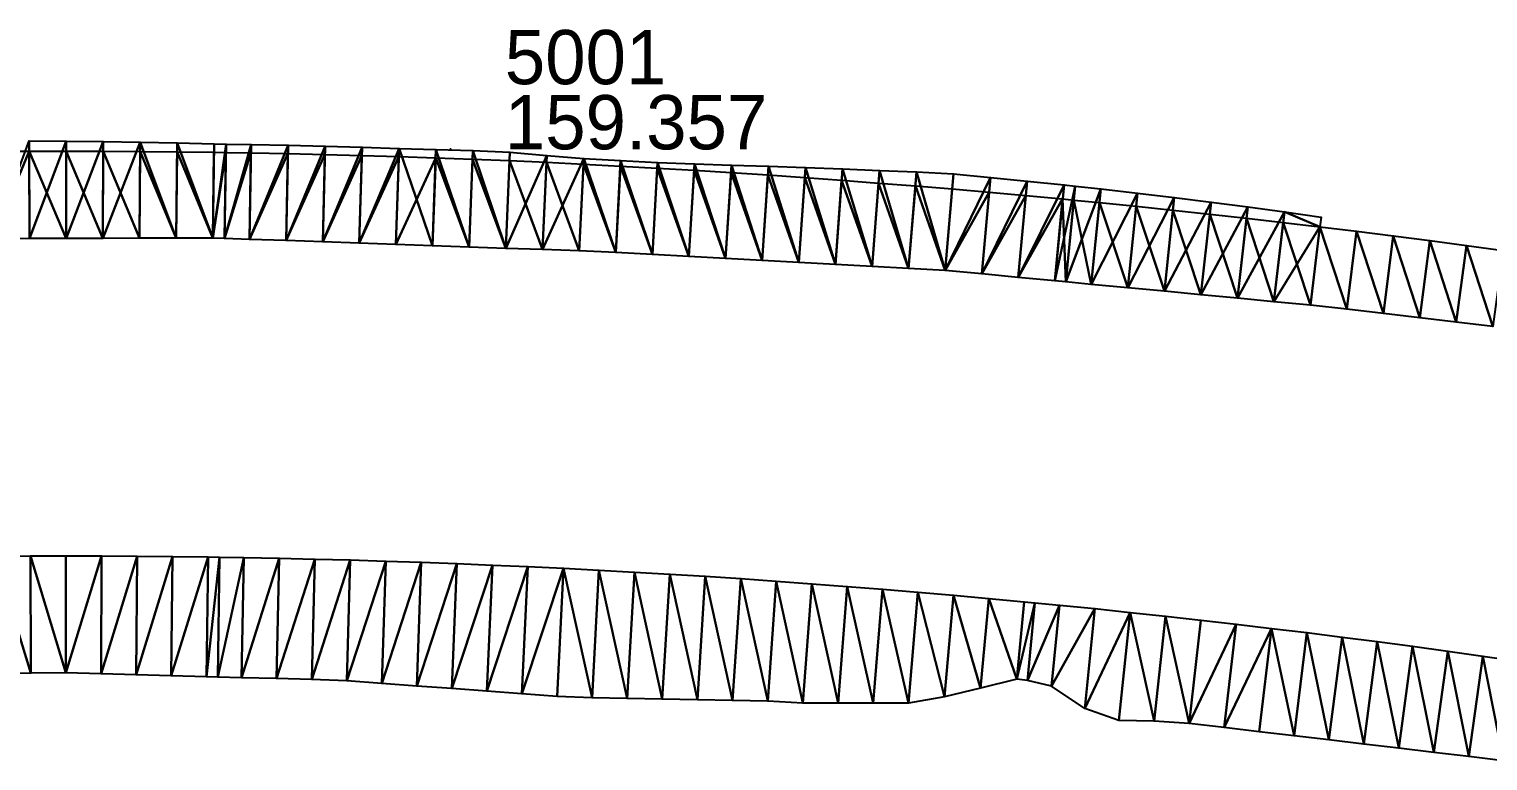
# Model space of a CAD drawing. Header units: metres. Extents: x 1882598 to 1885460, y 3171405 to 3171756.
# Drawn here: x 1885178.71 to 1885219.01, y 3171735.44 to 3171755.67 of the extents above; entities that cross this region are included whole.
import ezdxf

# ---------------------------------------------------------------- set-up
doc = ezdxf.new("R2010")
doc.units = ezdxf.units.M
doc.header["$MEASUREMENT"] = 0
doc.layers.add('pntelev', color=2, linetype='Continuous')
doc.layers.add('pntno', color=3, linetype='Continuous')
doc.layers.add('Triangles surfaces projet', color=7, linetype='Continuous', true_color=0x848484)

msp = doc.modelspace()

# ---------------------------------------------------------------- linework, layer by layer
msp.add_point((1885190.35, 3171752.347, 159.357))
at = {"layer": 'Triangles surfaces projet'}
for points in [[(1885178.708, 3171752.578, 158.769), (1885178.717, 3171749.877, 158.66), (1885177.704, 3171749.873, 158.622), (1885178.708, 3171752.578, 158.769)], [(1885178.717, 3171749.877, 158.66), (1885178.708, 3171752.578, 158.769), (1885179.731, 3171752.571, 158.807), (1885178.717, 3171749.877, 158.66)], [(1885179.73, 3171749.88, 158.699), (1885178.717, 3171749.877, 158.66), (1885179.731, 3171752.571, 158.807), (1885179.73, 3171749.88, 158.699)], [(1885179.73, 3171749.88, 158.699), (1885179.731, 3171752.571, 158.807), (1885180.753, 3171752.559, 158.845), (1885179.73, 3171749.88, 158.699)], [(1885180.753, 3171752.559, 158.845), (1885180.742, 3171749.883, 158.738), (1885179.73, 3171749.88, 158.699), (1885180.753, 3171752.559, 158.845)], [(1885181.775, 3171752.543, 158.883), (1885180.742, 3171749.883, 158.738), (1885180.753, 3171752.559, 158.845), (1885181.775, 3171752.543, 158.883)], [(1885181.775, 3171752.543, 158.883), (1885181.755, 3171749.887, 158.777), (1885180.742, 3171749.883, 158.738), (1885181.775, 3171752.543, 158.883)], [(1885182.768, 3171749.89, 158.815), (1885181.755, 3171749.887, 158.777), (1885181.775, 3171752.543, 158.883), (1885182.768, 3171749.89, 158.815)], [(1885182.768, 3171749.89, 158.815), (1885181.775, 3171752.543, 158.883), (1885182.797, 3171752.522, 158.921), (1885182.768, 3171749.89, 158.815)], [(1885182.768, 3171749.89, 158.815), (1885182.797, 3171752.522, 158.921), (1885183.781, 3171749.893, 158.854), (1885182.768, 3171749.89, 158.815)], [(1885183.819, 3171752.498, 158.958), (1885183.781, 3171749.893, 158.854), (1885182.797, 3171752.522, 158.921), (1885183.819, 3171752.498, 158.958)], [(1885183.819, 3171752.498, 158.958), (1885184.148, 3171752.493, 158.971), (1885183.781, 3171749.893, 158.854), (1885183.819, 3171752.498, 158.958)], [(1885178.709, 3171752.296, 159.107), (1885177.704, 3171749.873, 158.972), (1885177.688, 3171752.292, 159.069), (1885178.709, 3171752.296, 159.107)], [(1885178.717, 3171749.877, 159.01), (1885177.704, 3171749.873, 158.972), (1885178.709, 3171752.296, 159.107), (1885178.717, 3171749.877, 159.01)], [(1885179.731, 3171752.298, 159.146), (1885179.73, 3171749.88, 159.049), (1885178.709, 3171752.296, 159.107), (1885179.731, 3171752.298, 159.146)], [(1885179.73, 3171749.88, 159.049), (1885178.717, 3171749.877, 159.01), (1885178.709, 3171752.296, 159.107), (1885179.73, 3171749.88, 159.049)], [(1885180.742, 3171749.883, 159.088), (1885179.73, 3171749.88, 159.049), (1885179.731, 3171752.298, 159.146), (1885180.742, 3171749.883, 159.088)], [(1885180.752, 3171752.296, 159.184), (1885180.742, 3171749.883, 159.088), (1885179.731, 3171752.298, 159.146), (1885180.752, 3171752.296, 159.184)], [(1885181.755, 3171749.887, 159.127), (1885180.742, 3171749.883, 159.088), (1885180.752, 3171752.296, 159.184), (1885181.755, 3171749.887, 159.127)], [(1885181.773, 3171752.29, 159.223), (1885181.755, 3171749.887, 159.127), (1885180.752, 3171752.296, 159.184), (1885181.773, 3171752.29, 159.223)], [(1885182.768, 3171749.89, 159.165), (1885181.755, 3171749.887, 159.127), (1885181.773, 3171752.29, 159.223), (1885182.768, 3171749.89, 159.165)], [(1885182.794, 3171752.28, 159.261), (1885182.768, 3171749.89, 159.165), (1885181.773, 3171752.29, 159.223), (1885182.794, 3171752.28, 159.261)], [(1885183.781, 3171749.893, 159.204), (1885182.768, 3171749.89, 159.165), (1885182.794, 3171752.28, 159.261), (1885183.781, 3171749.893, 159.204)], [(1885183.815, 3171752.267, 159.299), (1885183.781, 3171749.893, 159.204), (1885182.794, 3171752.28, 159.261), (1885183.815, 3171752.267, 159.299)], [(1885184.108, 3171749.881, 158.866), (1885183.781, 3171749.893, 158.854), (1885184.148, 3171752.493, 158.971), (1885184.108, 3171749.881, 158.866)], [(1885184.145, 3171752.262, 159.312), (1885183.781, 3171749.893, 159.204), (1885183.815, 3171752.267, 159.299), (1885184.145, 3171752.262, 159.312)], [(1885184.108, 3171749.881, 159.216), (1885183.781, 3171749.893, 159.204), (1885184.145, 3171752.262, 159.312), (1885184.108, 3171749.881, 159.216)], [(1885184.84, 3171752.481, 158.997), (1885184.108, 3171749.881, 158.866), (1885184.148, 3171752.493, 158.971), (1885184.84, 3171752.481, 158.997)], [(1885184.108, 3171749.881, 158.866), (1885184.84, 3171752.481, 158.997), (1885184.793, 3171749.857, 158.892), (1885184.108, 3171749.881, 158.866)], [(1885184.836, 3171752.251, 159.337), (1885184.108, 3171749.881, 159.216), (1885184.145, 3171752.262, 159.312), (1885184.836, 3171752.251, 159.337)], [(1885184.793, 3171749.857, 159.242), (1885184.108, 3171749.881, 159.216), (1885184.836, 3171752.251, 159.337), (1885184.793, 3171749.857, 159.242)], [(1885184.793, 3171749.857, 158.892), (1885184.84, 3171752.481, 158.997), (1885185.862, 3171752.461, 159.035), (1885184.793, 3171749.857, 158.892)], [(1885185.862, 3171752.461, 159.035), (1885185.806, 3171749.822, 158.929), (1885184.793, 3171749.857, 158.892), (1885185.862, 3171752.461, 159.035)], [(1885185.857, 3171752.231, 159.376), (1885184.793, 3171749.857, 159.242), (1885184.836, 3171752.251, 159.337), (1885185.857, 3171752.231, 159.376)], [(1885185.806, 3171749.822, 159.279), (1885184.793, 3171749.857, 159.242), (1885185.857, 3171752.231, 159.376), (1885185.806, 3171749.822, 159.279)], [(1885185.862, 3171752.461, 159.035), (1885186.884, 3171752.436, 159.073), (1885185.806, 3171749.822, 158.929), (1885185.862, 3171752.461, 159.035)], [(1885185.806, 3171749.822, 158.929), (1885186.884, 3171752.436, 159.073), (1885186.818, 3171749.786, 158.967), (1885185.806, 3171749.822, 158.929)], [(1885186.878, 3171752.207, 159.414), (1885185.806, 3171749.822, 159.279), (1885185.857, 3171752.231, 159.376), (1885186.878, 3171752.207, 159.414)], [(1885186.818, 3171749.786, 159.317), (1885185.806, 3171749.822, 159.279), (1885186.878, 3171752.207, 159.414), (1885186.818, 3171749.786, 159.317)], [(1885187.905, 3171752.407, 159.111), (1885186.818, 3171749.786, 158.967), (1885186.884, 3171752.436, 159.073), (1885187.905, 3171752.407, 159.111)], [(1885186.818, 3171749.786, 158.967), (1885187.905, 3171752.407, 159.111), (1885187.83, 3171749.751, 159.005), (1885186.818, 3171749.786, 158.967)], [(1885187.899, 3171752.18, 159.452), (1885186.818, 3171749.786, 159.317), (1885186.878, 3171752.207, 159.414), (1885187.899, 3171752.18, 159.452)], [(1885187.83, 3171749.751, 159.355), (1885186.818, 3171749.786, 159.317), (1885187.899, 3171752.18, 159.452), (1885187.83, 3171749.751, 159.355)], [(1885187.83, 3171749.751, 159.005), (1885187.905, 3171752.407, 159.111), (1885188.927, 3171752.374, 159.149), (1885187.83, 3171749.751, 159.005)], [(1885188.927, 3171752.374, 159.149), (1885188.842, 3171749.715, 159.043), (1885187.83, 3171749.751, 159.005), (1885188.927, 3171752.374, 159.149)], [(1885188.92, 3171752.149, 159.49), (1885187.83, 3171749.751, 159.355), (1885187.899, 3171752.18, 159.452), (1885188.92, 3171752.149, 159.49)], [(1885188.842, 3171749.715, 159.393), (1885187.83, 3171749.751, 159.355), (1885188.92, 3171752.149, 159.49), (1885188.842, 3171749.715, 159.393)], [(1885188.927, 3171752.374, 159.149), (1885189.854, 3171749.68, 159.081), (1885188.842, 3171749.715, 159.043), (1885188.927, 3171752.374, 159.149)], [(1885189.94, 3171752.114, 159.528), (1885188.842, 3171749.715, 159.393), (1885188.92, 3171752.149, 159.49), (1885189.94, 3171752.114, 159.528)], [(1885189.854, 3171749.68, 159.431), (1885188.842, 3171749.715, 159.393), (1885189.94, 3171752.114, 159.528), (1885189.854, 3171749.68, 159.431)], [(1885189.854, 3171749.68, 159.081), (1885188.927, 3171752.374, 159.149), (1885189.948, 3171752.343, 159.187), (1885189.854, 3171749.68, 159.081)], [(1885189.854, 3171749.68, 159.081), (1885189.948, 3171752.343, 159.187), (1885190.866, 3171749.645, 159.119), (1885189.854, 3171749.68, 159.081)], [(1885190.866, 3171749.645, 159.469), (1885189.854, 3171749.68, 159.431), (1885189.94, 3171752.114, 159.528), (1885190.866, 3171749.645, 159.469)], [(1885190.961, 3171752.076, 159.566), (1885190.866, 3171749.645, 159.469), (1885189.94, 3171752.114, 159.528), (1885190.961, 3171752.076, 159.566)], [(1885189.948, 3171752.343, 159.187), (1885190.97, 3171752.31, 159.226), (1885190.866, 3171749.645, 159.119), (1885189.948, 3171752.343, 159.187)], [(1885191.878, 3171749.609, 159.157), (1885190.866, 3171749.645, 159.119), (1885190.97, 3171752.31, 159.226), (1885191.878, 3171749.609, 159.157)], [(1885191.878, 3171749.609, 159.157), (1885190.97, 3171752.31, 159.226), (1885191.991, 3171752.272, 159.264), (1885191.878, 3171749.609, 159.157)], [(1885191.878, 3171749.609, 159.157), (1885191.991, 3171752.272, 159.264), (1885193.01, 3171752.176, 159.3), (1885191.878, 3171749.609, 159.157)], [(1885191.878, 3171749.609, 159.157), (1885193.01, 3171752.176, 159.3), (1885192.89, 3171749.574, 159.196), (1885191.878, 3171749.609, 159.157)], [(1885194.029, 3171752.09, 159.337), (1885192.89, 3171749.574, 159.196), (1885193.01, 3171752.176, 159.3), (1885194.029, 3171752.09, 159.337)], [(1885191.878, 3171749.609, 159.507), (1885190.866, 3171749.645, 159.469), (1885190.961, 3171752.076, 159.566), (1885191.878, 3171749.609, 159.507)], [(1885191.981, 3171752.035, 159.605), (1885191.878, 3171749.609, 159.507), (1885190.961, 3171752.076, 159.566), (1885191.981, 3171752.035, 159.605)], [(1885192.89, 3171749.574, 159.546), (1885191.878, 3171749.609, 159.507), (1885191.981, 3171752.035, 159.605), (1885192.89, 3171749.574, 159.546)], [(1885193.001, 3171751.989, 159.643), (1885192.89, 3171749.574, 159.546), (1885191.981, 3171752.035, 159.605), (1885193.001, 3171751.989, 159.643)], [(1885192.89, 3171749.574, 159.196), (1885194.029, 3171752.09, 159.337), (1885193.902, 3171749.538, 159.235), (1885192.89, 3171749.574, 159.196)], [(1885193.902, 3171749.538, 159.585), (1885192.89, 3171749.574, 159.546), (1885193.001, 3171751.989, 159.643), (1885193.902, 3171749.538, 159.585)], [(1885194.021, 3171751.941, 159.681), (1885193.902, 3171749.538, 159.585), (1885193.001, 3171751.989, 159.643), (1885194.021, 3171751.941, 159.681)], [(1885194.914, 3171749.494, 159.273), (1885193.902, 3171749.538, 159.235), (1885194.029, 3171752.09, 159.337), (1885194.914, 3171749.494, 159.273)], [(1885194.914, 3171749.494, 159.623), (1885193.902, 3171749.538, 159.585), (1885194.021, 3171751.941, 159.681), (1885194.914, 3171749.494, 159.623)], [(1885195.041, 3171751.882, 159.719), (1885194.914, 3171749.494, 159.623), (1885194.021, 3171751.941, 159.681), (1885195.041, 3171751.882, 159.719)], [(1885195.049, 3171752.034, 159.375), (1885194.914, 3171749.494, 159.273), (1885194.029, 3171752.09, 159.337), (1885195.049, 3171752.034, 159.375)], [(1885194.914, 3171749.494, 159.273), (1885195.049, 3171752.034, 159.375), (1885195.925, 3171749.438, 159.311), (1885194.914, 3171749.494, 159.273)], [(1885195.925, 3171749.438, 159.661), (1885194.914, 3171749.494, 159.623), (1885195.041, 3171751.882, 159.719), (1885195.925, 3171749.438, 159.661)], [(1885196.061, 3171751.826, 159.757), (1885195.925, 3171749.438, 159.661), (1885195.041, 3171751.882, 159.719), (1885196.061, 3171751.826, 159.757)], [(1885196.069, 3171751.982, 159.413), (1885195.925, 3171749.438, 159.311), (1885195.049, 3171752.034, 159.375), (1885196.069, 3171751.982, 159.413)], [(1885196.937, 3171749.383, 159.35), (1885195.925, 3171749.438, 159.311), (1885196.069, 3171751.982, 159.413), (1885196.937, 3171749.383, 159.35)], [(1885196.937, 3171749.383, 159.7), (1885195.925, 3171749.438, 159.661), (1885196.061, 3171751.826, 159.757), (1885196.937, 3171749.383, 159.7)], [(1885197.08, 3171751.766, 159.795), (1885196.937, 3171749.383, 159.7), (1885196.061, 3171751.826, 159.757), (1885197.08, 3171751.766, 159.795)], [(1885196.069, 3171751.982, 159.413), (1885197.091, 3171751.942, 159.452), (1885196.937, 3171749.383, 159.35), (1885196.069, 3171751.982, 159.413)], [(1885197.948, 3171749.328, 159.388), (1885196.937, 3171749.383, 159.35), (1885197.091, 3171751.942, 159.452), (1885197.948, 3171749.328, 159.388)], [(1885197.948, 3171749.328, 159.738), (1885196.937, 3171749.383, 159.7), (1885197.08, 3171751.766, 159.795), (1885197.948, 3171749.328, 159.738)], [(1885198.099, 3171751.703, 159.833), (1885197.948, 3171749.328, 159.738), (1885197.08, 3171751.766, 159.795), (1885198.099, 3171751.703, 159.833)], [(1885198.112, 3171751.912, 159.492), (1885197.948, 3171749.328, 159.388), (1885197.091, 3171751.942, 159.452), (1885198.112, 3171751.912, 159.492)], [(1885197.948, 3171749.328, 159.388), (1885198.112, 3171751.912, 159.492), (1885198.959, 3171749.272, 159.427), (1885197.948, 3171749.328, 159.388)], [(1885198.959, 3171749.272, 159.777), (1885197.948, 3171749.328, 159.738), (1885198.099, 3171751.703, 159.833), (1885198.959, 3171749.272, 159.777)], [(1885199.118, 3171751.637, 159.871), (1885198.959, 3171749.272, 159.777), (1885198.099, 3171751.703, 159.833), (1885199.118, 3171751.637, 159.871)], [(1885198.112, 3171751.912, 159.492), (1885199.134, 3171751.879, 159.531), (1885198.959, 3171749.272, 159.427), (1885198.112, 3171751.912, 159.492)], [(1885199.134, 3171751.879, 159.531), (1885199.971, 3171749.217, 159.465), (1885198.959, 3171749.272, 159.427), (1885199.134, 3171751.879, 159.531)], [(1885200.157, 3171751.843, 159.571), (1885199.971, 3171749.217, 159.465), (1885199.134, 3171751.879, 159.531), (1885200.157, 3171751.843, 159.571)], [(1885200.982, 3171749.162, 159.504), (1885199.971, 3171749.217, 159.465), (1885200.157, 3171751.843, 159.571), (1885200.982, 3171749.162, 159.504)], [(1885200.157, 3171751.843, 159.571), (1885201.179, 3171751.805, 159.61), (1885200.982, 3171749.162, 159.504), (1885200.157, 3171751.843, 159.571)], [(1885200.982, 3171749.162, 159.504), (1885201.179, 3171751.805, 159.61), (1885201.994, 3171749.107, 159.543), (1885200.982, 3171749.162, 159.504)], [(1885202.201, 3171751.764, 159.65), (1885201.994, 3171749.107, 159.543), (1885201.179, 3171751.805, 159.61), (1885202.201, 3171751.764, 159.65)], [(1885203.006, 3171749.051, 159.582), (1885201.994, 3171749.107, 159.543), (1885202.201, 3171751.764, 159.65), (1885203.006, 3171749.051, 159.582)], [(1885202.201, 3171751.764, 159.65), (1885203.223, 3171751.721, 159.689), (1885203.006, 3171749.051, 159.582), (1885202.201, 3171751.764, 159.65)], [(1885203.006, 3171749.051, 159.582), (1885203.223, 3171751.721, 159.689), (1885204.018, 3171748.996, 159.622), (1885203.006, 3171749.051, 159.582)], [(1885203.223, 3171751.721, 159.689), (1885204.245, 3171751.669, 159.729), (1885204.018, 3171748.996, 159.622), (1885203.223, 3171751.721, 159.689)], [(1885199.971, 3171749.217, 159.815), (1885198.959, 3171749.272, 159.777), (1885199.118, 3171751.637, 159.871), (1885199.971, 3171749.217, 159.815)], [(1885200.137, 3171751.566, 159.909), (1885199.971, 3171749.217, 159.815), (1885199.118, 3171751.637, 159.871), (1885200.137, 3171751.566, 159.909)], [(1885200.982, 3171749.162, 159.854), (1885199.971, 3171749.217, 159.815), (1885200.137, 3171751.566, 159.909), (1885200.982, 3171749.162, 159.854)], [(1885201.155, 3171751.492, 159.948), (1885200.982, 3171749.162, 159.854), (1885200.137, 3171751.566, 159.909), (1885201.155, 3171751.492, 159.948)], [(1885201.994, 3171749.107, 159.893), (1885200.982, 3171749.162, 159.854), (1885201.155, 3171751.492, 159.948), (1885201.994, 3171749.107, 159.893)], [(1885202.174, 3171751.415, 159.986), (1885201.994, 3171749.107, 159.893), (1885201.155, 3171751.492, 159.948), (1885202.174, 3171751.415, 159.986)], [(1885203.006, 3171749.051, 159.932), (1885201.994, 3171749.107, 159.893), (1885202.174, 3171751.415, 159.986), (1885203.006, 3171749.051, 159.932)], [(1885203.192, 3171751.334, 160.024), (1885203.006, 3171749.051, 159.932), (1885202.174, 3171751.415, 159.986), (1885203.192, 3171751.334, 160.024)], [(1885204.018, 3171748.996, 159.972), (1885203.006, 3171749.051, 159.932), (1885203.192, 3171751.334, 160.024), (1885204.018, 3171748.996, 159.972)], [(1885204.209, 3171751.25, 160.062), (1885204.018, 3171748.996, 159.972), (1885203.192, 3171751.334, 160.024), (1885204.209, 3171751.25, 160.062)], [(1885205.263, 3171751.572, 159.767), (1885204.018, 3171748.996, 159.622), (1885204.245, 3171751.669, 159.729), (1885205.263, 3171751.572, 159.767)], [(1885205.027, 3171748.902, 159.66), (1885204.018, 3171748.996, 159.622), (1885205.263, 3171751.572, 159.767), (1885205.027, 3171748.902, 159.66)], [(1885205.027, 3171748.902, 159.66), (1885205.263, 3171751.572, 159.767), (1885206.281, 3171751.47, 159.805), (1885205.027, 3171748.902, 159.66)], [(1885206.036, 3171748.806, 159.698), (1885205.027, 3171748.902, 159.66), (1885206.281, 3171751.47, 159.805), (1885206.036, 3171748.806, 159.698)], [(1885206.036, 3171748.806, 159.698), (1885206.281, 3171751.47, 159.805), (1885207.298, 3171751.364, 159.842), (1885206.036, 3171748.806, 159.698)], [(1885207.044, 3171748.71, 159.736), (1885206.036, 3171748.806, 159.698), (1885207.298, 3171751.364, 159.842), (1885207.044, 3171748.71, 159.736)], [(1885207.607, 3171751.33, 159.854), (1885207.044, 3171748.71, 159.736), (1885207.298, 3171751.364, 159.842), (1885207.607, 3171751.33, 159.854)], [(1885207.044, 3171748.71, 159.736), (1885207.607, 3171751.33, 159.854), (1885207.351, 3171748.681, 159.747), (1885207.044, 3171748.71, 159.736)], [(1885208.314, 3171751.253, 159.88), (1885207.351, 3171748.681, 159.747), (1885207.607, 3171751.33, 159.854), (1885208.314, 3171751.253, 159.88)], [(1885205.227, 3171751.161, 160.1), (1885204.018, 3171748.996, 159.972), (1885204.209, 3171751.25, 160.062), (1885205.227, 3171751.161, 160.1)], [(1885205.027, 3171748.902, 160.01), (1885204.018, 3171748.996, 159.972), (1885205.227, 3171751.161, 160.1), (1885205.027, 3171748.902, 160.01)], [(1885206.244, 3171751.07, 160.138), (1885205.027, 3171748.902, 160.01), (1885205.227, 3171751.161, 160.1), (1885206.244, 3171751.07, 160.138)], [(1885206.036, 3171748.806, 160.048), (1885205.027, 3171748.902, 160.01), (1885206.244, 3171751.07, 160.138), (1885206.036, 3171748.806, 160.048)], [(1885207.26, 3171750.975, 160.177), (1885206.036, 3171748.806, 160.048), (1885206.244, 3171751.07, 160.138), (1885207.26, 3171750.975, 160.177)], [(1885207.044, 3171748.71, 160.086), (1885206.036, 3171748.806, 160.048), (1885207.26, 3171750.975, 160.177), (1885207.044, 3171748.71, 160.086)], [(1885207.351, 3171748.681, 160.097), (1885207.044, 3171748.71, 160.086), (1885207.26, 3171750.975, 160.177), (1885207.351, 3171748.681, 160.097)], [(1885207.57, 3171750.945, 160.188), (1885207.351, 3171748.681, 160.097), (1885207.26, 3171750.975, 160.177), (1885207.57, 3171750.945, 160.188)], [(1885207.351, 3171748.681, 159.747), (1885208.314, 3171751.253, 159.88), (1885208.053, 3171748.614, 159.774), (1885207.351, 3171748.681, 159.747)], [(1885208.053, 3171748.614, 160.124), (1885207.351, 3171748.681, 160.097), (1885207.57, 3171750.945, 160.188), (1885208.053, 3171748.614, 160.124)], [(1885208.277, 3171750.876, 160.215), (1885208.053, 3171748.614, 160.124), (1885207.57, 3171750.945, 160.188), (1885208.277, 3171750.876, 160.215)], [(1885208.053, 3171748.614, 159.774), (1885208.314, 3171751.253, 159.88), (1885209.33, 3171751.137, 159.917), (1885208.053, 3171748.614, 159.774)], [(1885208.053, 3171748.614, 159.774), (1885209.33, 3171751.137, 159.917), (1885209.062, 3171748.518, 159.812), (1885208.053, 3171748.614, 159.774)], [(1885209.33, 3171751.137, 159.917), (1885210.345, 3171751.015, 159.954), (1885209.062, 3171748.518, 159.812), (1885209.33, 3171751.137, 159.917)], [(1885209.062, 3171748.518, 159.812), (1885210.345, 3171751.015, 159.954), (1885210.07, 3171748.422, 159.85), (1885209.062, 3171748.518, 159.812)], [(1885210.345, 3171751.015, 159.954), (1885211.36, 3171750.889, 159.991), (1885210.07, 3171748.422, 159.85), (1885210.345, 3171751.015, 159.954)], [(1885210.07, 3171748.422, 159.85), (1885211.36, 3171750.889, 159.991), (1885211.079, 3171748.325, 159.888), (1885210.07, 3171748.422, 159.85)], [(1885212.374, 3171750.757, 160.027), (1885211.079, 3171748.325, 159.888), (1885211.36, 3171750.889, 159.991), (1885212.374, 3171750.757, 160.027)], [(1885209.062, 3171748.518, 160.162), (1885208.053, 3171748.614, 160.124), (1885208.277, 3171750.876, 160.215), (1885209.062, 3171748.518, 160.162)], [(1885209.293, 3171750.773, 160.253), (1885209.062, 3171748.518, 160.162), (1885208.277, 3171750.876, 160.215), (1885209.293, 3171750.773, 160.253)], [(1885210.07, 3171748.422, 160.2), (1885209.062, 3171748.518, 160.162), (1885209.293, 3171750.773, 160.253), (1885210.07, 3171748.422, 160.2)], [(1885210.309, 3171750.667, 160.29), (1885210.07, 3171748.422, 160.2), (1885209.293, 3171750.773, 160.253), (1885210.309, 3171750.667, 160.29)], [(1885211.079, 3171748.325, 160.238), (1885210.07, 3171748.422, 160.2), (1885210.309, 3171750.667, 160.29), (1885211.079, 3171748.325, 160.238)], [(1885211.324, 3171750.558, 160.328), (1885211.079, 3171748.325, 160.238), (1885210.309, 3171750.667, 160.29), (1885211.324, 3171750.558, 160.328)], [(1885211.079, 3171748.325, 159.888), (1885212.374, 3171750.757, 160.027), (1885212.088, 3171748.229, 159.926), (1885211.079, 3171748.325, 159.888)], [(1885212.088, 3171748.229, 160.276), (1885211.079, 3171748.325, 160.238), (1885211.324, 3171750.558, 160.328), (1885212.088, 3171748.229, 160.276)], [(1885212.339, 3171750.445, 160.365), (1885212.088, 3171748.229, 160.276), (1885211.324, 3171750.558, 160.328), (1885212.339, 3171750.445, 160.365)], [(1885212.374, 3171750.757, 160.027), (1885213.387, 3171750.618, 160.064), (1885212.088, 3171748.229, 159.926), (1885212.374, 3171750.757, 160.027)], [(1885213.097, 3171748.133, 159.964), (1885212.088, 3171748.229, 159.926), (1885213.387, 3171750.618, 160.064), (1885213.097, 3171748.133, 159.964)], [(1885213.097, 3171748.133, 159.964), (1885213.387, 3171750.618, 160.064), (1885214.367, 3171750.208, 160.089), (1885213.097, 3171748.133, 159.964)], [(1885214.367, 3171750.208, 160.089), (1885213.387, 3171750.618, 160.064), (1885214.399, 3171750.473, 160.099), (1885214.367, 3171750.208, 160.089)], [(1885213.097, 3171748.133, 160.314), (1885212.088, 3171748.229, 160.276), (1885212.339, 3171750.445, 160.365), (1885213.097, 3171748.133, 160.314)], [(1885213.353, 3171750.328, 160.402), (1885213.097, 3171748.133, 160.314), (1885212.339, 3171750.445, 160.365), (1885213.353, 3171750.328, 160.402)], [(1885214.106, 3171748.037, 160.351), (1885213.097, 3171748.133, 160.314), (1885213.353, 3171750.328, 160.402), (1885214.106, 3171748.037, 160.351)], [(1885213.097, 3171748.133, 159.964), (1885214.367, 3171750.208, 160.089), (1885214.106, 3171748.037, 160.001), (1885213.097, 3171748.133, 159.964)], [(1885214.367, 3171750.208, 160.439), (1885214.106, 3171748.037, 160.351), (1885213.353, 3171750.328, 160.402), (1885214.367, 3171750.208, 160.439)], [(1885214.106, 3171748.037, 160.001), (1885214.367, 3171750.208, 160.089), (1885215.114, 3171747.93, 160.038), (1885214.106, 3171748.037, 160.001)], [(1885215.114, 3171747.93, 160.388), (1885214.106, 3171748.037, 160.351), (1885214.367, 3171750.208, 160.439), (1885215.114, 3171747.93, 160.388)], [(1885214.367, 3171750.208, 160.089), (1885215.381, 3171750.084, 160.125), (1885215.114, 3171747.93, 160.038), (1885214.367, 3171750.208, 160.089)], [(1885215.381, 3171750.084, 160.475), (1885215.114, 3171747.93, 160.388), (1885214.367, 3171750.208, 160.439), (1885215.381, 3171750.084, 160.475)], [(1885215.381, 3171750.084, 160.125), (1885216.121, 3171747.811, 160.075), (1885215.114, 3171747.93, 160.038), (1885215.381, 3171750.084, 160.125)], [(1885216.121, 3171747.811, 160.425), (1885215.114, 3171747.93, 160.388), (1885215.381, 3171750.084, 160.475), (1885216.121, 3171747.811, 160.425)], [(1885215.381, 3171750.084, 160.125), (1885216.394, 3171749.957, 160.162), (1885216.121, 3171747.811, 160.075), (1885215.381, 3171750.084, 160.125)], [(1885216.394, 3171749.957, 160.512), (1885216.121, 3171747.811, 160.425), (1885215.381, 3171750.084, 160.475), (1885216.394, 3171749.957, 160.512)], [(1885216.394, 3171749.957, 160.162), (1885217.127, 3171747.691, 160.112), (1885216.121, 3171747.811, 160.075), (1885216.394, 3171749.957, 160.162)], [(1885217.127, 3171747.691, 160.462), (1885216.121, 3171747.811, 160.425), (1885216.394, 3171749.957, 160.512), (1885217.127, 3171747.691, 160.462)], [(1885217.407, 3171749.826, 160.198), (1885217.127, 3171747.691, 160.112), (1885216.394, 3171749.957, 160.162), (1885217.407, 3171749.826, 160.198)], [(1885217.407, 3171749.826, 160.548), (1885217.127, 3171747.691, 160.462), (1885216.394, 3171749.957, 160.512), (1885217.407, 3171749.826, 160.548)], [(1885217.407, 3171749.826, 160.198), (1885218.134, 3171747.572, 160.148), (1885217.127, 3171747.691, 160.112), (1885217.407, 3171749.826, 160.198)], [(1885218.134, 3171747.572, 160.498), (1885217.127, 3171747.691, 160.462), (1885217.407, 3171749.826, 160.548), (1885218.134, 3171747.572, 160.498)], [(1885217.407, 3171749.826, 160.198), (1885218.419, 3171749.692, 160.234), (1885218.134, 3171747.572, 160.148), (1885217.407, 3171749.826, 160.198)], [(1885218.419, 3171749.692, 160.584), (1885218.134, 3171747.572, 160.498), (1885217.407, 3171749.826, 160.548), (1885218.419, 3171749.692, 160.584)], [(1885219.141, 3171747.452, 160.184), (1885218.134, 3171747.572, 160.148), (1885218.419, 3171749.692, 160.234), (1885219.141, 3171747.452, 160.184)], [(1885219.141, 3171747.452, 160.534), (1885218.134, 3171747.572, 160.498), (1885218.419, 3171749.692, 160.584), (1885219.141, 3171747.452, 160.534)], [(1885219.431, 3171749.554, 160.269), (1885219.141, 3171747.452, 160.184), (1885218.419, 3171749.692, 160.234), (1885219.431, 3171749.554, 160.269)], [(1885219.431, 3171749.554, 160.619), (1885219.141, 3171747.452, 160.534), (1885218.419, 3171749.692, 160.584), (1885219.431, 3171749.554, 160.619)], [(1885178.744, 3171741.105, 158.75), (1885178.754, 3171737.867, 158.582), (1885177.762, 3171741.1, 158.712), (1885178.744, 3171741.105, 158.75)], [(1885177.783, 3171737.852, 158.542), (1885177.762, 3171741.1, 158.712), (1885178.754, 3171737.867, 158.582), (1885177.783, 3171737.852, 158.542)], [(1885178.744, 3171741.105, 158.75), (1885179.726, 3171741.106, 158.789), (1885179.724, 3171737.877, 158.622), (1885178.744, 3171741.105, 158.75)], [(1885179.724, 3171737.877, 158.622), (1885178.754, 3171737.867, 158.582), (1885178.744, 3171741.105, 158.75), (1885179.724, 3171737.877, 158.622)], [(1885179.724, 3171737.877, 158.622), (1885179.726, 3171741.106, 158.789), (1885180.708, 3171741.104, 158.827), (1885179.724, 3171737.877, 158.622)], [(1885180.708, 3171741.104, 158.827), (1885180.695, 3171737.848, 158.66), (1885179.724, 3171737.877, 158.622), (1885180.708, 3171741.104, 158.827)], [(1885181.69, 3171741.099, 158.866), (1885180.695, 3171737.848, 158.66), (1885180.708, 3171741.104, 158.827), (1885181.69, 3171741.099, 158.866)], [(1885181.69, 3171741.099, 158.866), (1885181.665, 3171737.82, 158.698), (1885180.695, 3171737.848, 158.66), (1885181.69, 3171741.099, 158.866)], [(1885181.665, 3171737.82, 158.698), (1885181.69, 3171741.099, 158.866), (1885182.672, 3171741.09, 158.904), (1885181.665, 3171737.82, 158.698)], [(1885182.635, 3171737.792, 158.736), (1885181.665, 3171737.82, 158.698), (1885182.672, 3171741.09, 158.904), (1885182.635, 3171737.792, 158.736)], [(1885183.653, 3171741.077, 158.942), (1885182.635, 3171737.792, 158.736), (1885182.672, 3171741.09, 158.904), (1885183.653, 3171741.077, 158.942)], [(1885183.653, 3171741.077, 158.942), (1885183.605, 3171737.764, 158.774), (1885182.635, 3171737.792, 158.736), (1885183.653, 3171741.077, 158.942)], [(1885183.97, 3171741.072, 158.955), (1885183.605, 3171737.764, 158.774), (1885183.653, 3171741.077, 158.942), (1885183.97, 3171741.072, 158.955)], [(1885183.97, 3171741.072, 158.955), (1885183.919, 3171737.755, 158.787), (1885183.605, 3171737.764, 158.774), (1885183.97, 3171741.072, 158.955)], [(1885184.635, 3171741.061, 158.982), (1885183.919, 3171737.755, 158.787), (1885183.97, 3171741.072, 158.955), (1885184.635, 3171741.061, 158.982)], [(1885184.635, 3171741.061, 158.982), (1885184.575, 3171737.738, 158.813), (1885183.919, 3171737.755, 158.787), (1885184.635, 3171741.061, 158.982)], [(1885184.575, 3171737.738, 158.813), (1885184.635, 3171741.061, 158.982), (1885185.617, 3171741.042, 159.021), (1885184.575, 3171737.738, 158.813)], [(1885184.575, 3171737.738, 158.813), (1885185.617, 3171741.042, 159.021), (1885185.545, 3171737.712, 158.853), (1885184.575, 3171737.738, 158.813)], [(1885185.545, 3171737.712, 158.853), (1885185.617, 3171741.042, 159.021), (1885186.599, 3171741.019, 159.06), (1885185.545, 3171737.712, 158.853)], [(1885186.515, 3171737.687, 158.893), (1885185.545, 3171737.712, 158.853), (1885186.599, 3171741.019, 159.06), (1885186.515, 3171737.687, 158.893)], [(1885186.599, 3171741.019, 159.06), (1885187.58, 3171740.993, 159.099), (1885186.515, 3171737.687, 158.893), (1885186.599, 3171741.019, 159.06)], [(1885187.58, 3171740.993, 159.099), (1885187.485, 3171737.652, 158.933), (1885186.515, 3171737.687, 158.893), (1885187.58, 3171740.993, 159.099)], [(1885187.58, 3171740.993, 159.099), (1885188.562, 3171740.963, 159.139), (1885187.485, 3171737.652, 158.933), (1885187.58, 3171740.993, 159.099)], [(1885188.453, 3171737.581, 158.97), (1885187.485, 3171737.652, 158.933), (1885188.562, 3171740.963, 159.139), (1885188.453, 3171737.581, 158.97)], [(1885188.562, 3171740.963, 159.139), (1885189.543, 3171740.93, 159.178), (1885188.453, 3171737.581, 158.97), (1885188.562, 3171740.963, 159.139)], [(1885189.543, 3171740.93, 159.178), (1885189.421, 3171737.508, 159.008), (1885188.453, 3171737.581, 158.97), (1885189.543, 3171740.93, 159.178)], [(1885190.524, 3171740.893, 159.217), (1885189.421, 3171737.508, 159.008), (1885189.543, 3171740.93, 159.178), (1885190.524, 3171740.893, 159.217)], [(1885190.389, 3171737.436, 159.046), (1885189.421, 3171737.508, 159.008), (1885190.524, 3171740.893, 159.217), (1885190.389, 3171737.436, 159.046)], [(1885190.389, 3171737.436, 159.046), (1885190.524, 3171740.893, 159.217), (1885191.505, 3171740.853, 159.256), (1885190.389, 3171737.436, 159.046)], [(1885191.505, 3171740.853, 159.256), (1885191.357, 3171737.364, 159.085), (1885190.389, 3171737.436, 159.046), (1885191.505, 3171740.853, 159.256)], [(1885191.505, 3171740.853, 159.256), (1885192.486, 3171740.81, 159.296), (1885191.357, 3171737.364, 159.085), (1885191.505, 3171740.853, 159.256)], [(1885192.324, 3171737.293, 159.123), (1885191.357, 3171737.364, 159.085), (1885192.486, 3171740.81, 159.296), (1885192.324, 3171737.293, 159.123)], [(1885193.467, 3171740.763, 159.335), (1885192.324, 3171737.293, 159.123), (1885192.486, 3171740.81, 159.296), (1885193.467, 3171740.763, 159.335)], [(1885192.324, 3171737.293, 159.123), (1885193.467, 3171740.763, 159.335), (1885193.292, 3171737.222, 159.162), (1885192.324, 3171737.293, 159.123)], [(1885193.292, 3171737.222, 159.162), (1885193.467, 3171740.763, 159.335), (1885194.26, 3171737.186, 159.203), (1885193.292, 3171737.222, 159.162)], [(1885193.467, 3171740.763, 159.335), (1885194.448, 3171740.713, 159.374), (1885194.26, 3171737.186, 159.203), (1885193.467, 3171740.763, 159.335)], [(1885195.23, 3171737.166, 159.245), (1885194.26, 3171737.186, 159.203), (1885194.448, 3171740.713, 159.374), (1885195.23, 3171737.166, 159.245)], [(1885194.448, 3171740.713, 159.374), (1885195.428, 3171740.659, 159.413), (1885195.23, 3171737.166, 159.245), (1885194.448, 3171740.713, 159.374)], [(1885196.201, 3171737.147, 159.287), (1885195.23, 3171737.166, 159.245), (1885195.428, 3171740.659, 159.413), (1885196.201, 3171737.147, 159.287)], [(1885196.201, 3171737.147, 159.287), (1885195.428, 3171740.659, 159.413), (1885196.409, 3171740.602, 159.453), (1885196.201, 3171737.147, 159.287)], [(1885197.171, 3171737.128, 159.329), (1885196.201, 3171737.147, 159.287), (1885196.409, 3171740.602, 159.453), (1885197.171, 3171737.128, 159.329)], [(1885197.171, 3171737.128, 159.329), (1885196.409, 3171740.602, 159.453), (1885197.389, 3171740.541, 159.492), (1885197.171, 3171737.128, 159.329)], [(1885197.171, 3171737.128, 159.329), (1885197.389, 3171740.541, 159.492), (1885198.142, 3171737.11, 159.372), (1885197.171, 3171737.128, 159.329)], [(1885198.368, 3171740.477, 159.531), (1885198.142, 3171737.11, 159.372), (1885197.389, 3171740.541, 159.492), (1885198.368, 3171740.477, 159.531)], [(1885198.142, 3171737.11, 159.372), (1885198.368, 3171740.477, 159.531), (1885199.113, 3171737.091, 159.414), (1885198.142, 3171737.11, 159.372)], [(1885199.348, 3171740.409, 159.57), (1885199.113, 3171737.091, 159.414), (1885198.368, 3171740.477, 159.531), (1885199.348, 3171740.409, 159.57)], [(1885199.348, 3171740.409, 159.57), (1885200.082, 3171737.032, 159.455), (1885199.113, 3171737.091, 159.414), (1885199.348, 3171740.409, 159.57)], [(1885199.348, 3171740.409, 159.57), (1885200.327, 3171740.338, 159.61), (1885200.082, 3171737.032, 159.455), (1885199.348, 3171740.409, 159.57)], [(1885201.055, 3171737.032, 159.499), (1885200.082, 3171737.032, 159.455), (1885200.327, 3171740.338, 159.61), (1885201.055, 3171737.032, 159.499)], [(1885201.055, 3171737.032, 159.499), (1885200.327, 3171740.338, 159.61), (1885201.306, 3171740.264, 159.649), (1885201.055, 3171737.032, 159.499)], [(1885202.029, 3171737.032, 159.543), (1885201.055, 3171737.032, 159.499), (1885201.306, 3171740.264, 159.649), (1885202.029, 3171737.032, 159.543)], [(1885202.285, 3171740.186, 159.688), (1885202.029, 3171737.032, 159.543), (1885201.306, 3171740.264, 159.649), (1885202.285, 3171740.186, 159.688)], [(1885203.003, 3171737.033, 159.587), (1885202.029, 3171737.032, 159.543), (1885202.285, 3171740.186, 159.688), (1885203.003, 3171737.033, 159.587)], [(1885203.264, 3171740.105, 159.727), (1885203.003, 3171737.033, 159.587), (1885202.285, 3171740.186, 159.688), (1885203.264, 3171740.105, 159.727)], [(1885203.003, 3171737.033, 159.587), (1885203.264, 3171740.105, 159.727), (1885203.993, 3171737.205, 159.639), (1885203.003, 3171737.033, 159.587)], [(1885203.264, 3171740.105, 159.727), (1885204.242, 3171740.02, 159.767), (1885203.993, 3171737.205, 159.639), (1885203.264, 3171740.105, 159.727)], [(1885204.242, 3171740.02, 159.767), (1885204.992, 3171737.452, 159.695), (1885203.993, 3171737.205, 159.639), (1885204.242, 3171740.02, 159.767)], [(1885205.22, 3171739.932, 159.806), (1885204.992, 3171737.452, 159.695), (1885204.242, 3171740.02, 159.767), (1885205.22, 3171739.932, 159.806)], [(1885205.993, 3171737.699, 159.751), (1885204.992, 3171737.452, 159.695), (1885205.22, 3171739.932, 159.806), (1885205.993, 3171737.699, 159.751)], [(1885205.22, 3171739.932, 159.806), (1885206.198, 3171739.84, 159.845), (1885205.993, 3171737.699, 159.751), (1885205.22, 3171739.932, 159.806)], [(1885205.993, 3171737.699, 159.751), (1885206.198, 3171739.84, 159.845), (1885206.495, 3171739.812, 159.857), (1885205.993, 3171737.699, 159.751)], [(1885205.993, 3171737.699, 159.751), (1885206.495, 3171739.812, 159.857), (1885206.288, 3171737.664, 159.763), (1885205.993, 3171737.699, 159.751)], [(1885206.495, 3171739.812, 159.857), (1885207.175, 3171739.745, 159.884), (1885206.288, 3171737.664, 159.763), (1885206.495, 3171739.812, 159.857)], [(1885206.953, 3171737.506, 159.786), (1885206.288, 3171737.664, 159.763), (1885207.175, 3171739.745, 159.884), (1885206.953, 3171737.506, 159.786)], [(1885207.175, 3171739.745, 159.884), (1885208.152, 3171739.647, 159.923), (1885206.953, 3171737.506, 159.786), (1885207.175, 3171739.745, 159.884)], [(1885206.953, 3171737.506, 159.786), (1885208.152, 3171739.647, 159.923), (1885207.869, 3171736.89, 159.801), (1885206.953, 3171737.506, 159.786)], [(1885208.152, 3171739.647, 159.923), (1885209.129, 3171739.545, 159.962), (1885207.869, 3171736.89, 159.801), (1885208.152, 3171739.647, 159.923)], [(1885208.812, 3171736.559, 159.829), (1885207.869, 3171736.89, 159.801), (1885209.129, 3171739.545, 159.962), (1885208.812, 3171736.559, 159.829)], [(1885208.812, 3171736.559, 159.829), (1885209.129, 3171739.545, 159.962), (1885209.787, 3171736.539, 159.873), (1885208.812, 3171736.559, 159.829)], [(1885209.787, 3171736.539, 159.873), (1885209.129, 3171739.545, 159.962), (1885210.105, 3171739.44, 160.001), (1885209.787, 3171736.539, 159.873)], [(1885210.105, 3171739.44, 160.001), (1885210.758, 3171736.476, 159.914), (1885209.787, 3171736.539, 159.873), (1885210.105, 3171739.44, 160.001)], [(1885210.105, 3171739.44, 160.001), (1885211.081, 3171739.331, 160.039), (1885210.758, 3171736.476, 159.914), (1885210.105, 3171739.44, 160.001)], [(1885210.758, 3171736.476, 159.914), (1885211.081, 3171739.331, 160.039), (1885212.056, 3171739.219, 160.077), (1885210.758, 3171736.476, 159.914)], [(1885210.758, 3171736.476, 159.914), (1885212.056, 3171739.219, 160.077), (1885211.723, 3171736.361, 159.952), (1885210.758, 3171736.476, 159.914)], [(1885212.056, 3171739.219, 160.077), (1885213.031, 3171739.103, 160.115), (1885211.723, 3171736.361, 159.952), (1885212.056, 3171739.219, 160.077)], [(1885213.031, 3171739.103, 160.115), (1885212.688, 3171736.246, 159.991), (1885211.723, 3171736.361, 159.952), (1885213.031, 3171739.103, 160.115)], [(1885212.688, 3171736.246, 159.991), (1885213.031, 3171739.103, 160.115), (1885213.653, 3171736.131, 160.029), (1885212.688, 3171736.246, 159.991)], [(1885213.031, 3171739.103, 160.115), (1885214.006, 3171738.984, 160.153), (1885213.653, 3171736.131, 160.029), (1885213.031, 3171739.103, 160.115)], [(1885214.618, 3171736.017, 160.068), (1885213.653, 3171736.131, 160.029), (1885214.006, 3171738.984, 160.153), (1885214.618, 3171736.017, 160.068)], [(1885214.618, 3171736.017, 160.068), (1885214.006, 3171738.984, 160.153), (1885214.98, 3171738.862, 160.19), (1885214.618, 3171736.017, 160.068)], [(1885214.618, 3171736.017, 160.068), (1885214.98, 3171738.862, 160.19), (1885215.583, 3171735.901, 160.106), (1885214.618, 3171736.017, 160.068)], [(1885214.98, 3171738.862, 160.19), (1885215.954, 3171738.736, 160.227), (1885215.583, 3171735.901, 160.106), (1885214.98, 3171738.862, 160.19)], [(1885216.548, 3171735.786, 160.144), (1885215.583, 3171735.901, 160.106), (1885215.954, 3171738.736, 160.227), (1885216.548, 3171735.786, 160.144)], [(1885216.928, 3171738.607, 160.264), (1885216.548, 3171735.786, 160.144), (1885215.954, 3171738.736, 160.227), (1885216.928, 3171738.607, 160.264)], [(1885216.548, 3171735.786, 160.144), (1885216.928, 3171738.607, 160.264), (1885217.513, 3171735.671, 160.182), (1885216.548, 3171735.786, 160.144)], [(1885217.513, 3171735.671, 160.182), (1885216.928, 3171738.607, 160.264), (1885217.901, 3171738.474, 160.301), (1885217.513, 3171735.671, 160.182)], [(1885217.513, 3171735.671, 160.182), (1885217.901, 3171738.474, 160.301), (1885218.479, 3171735.555, 160.22), (1885217.513, 3171735.671, 160.182)], [(1885218.873, 3171738.338, 160.337), (1885218.479, 3171735.555, 160.22), (1885217.901, 3171738.474, 160.301), (1885218.873, 3171738.338, 160.337)], [(1885218.479, 3171735.555, 160.22), (1885218.873, 3171738.338, 160.337), (1885219.444, 3171735.439, 160.258), (1885218.479, 3171735.555, 160.22)], [(1885219.444, 3171735.439, 160.258), (1885218.873, 3171738.338, 160.337), (1885219.845, 3171738.199, 160.374), (1885219.444, 3171735.439, 160.258)]]:
    msp.add_3dface(points, dxfattribs=at)

# ---------------------------------------------------------------- texts
at = {"layer": 'pntelev'}
msp.add_text('159.357', height=1.5, dxfattribs=at).set_placement((1885191.85, 3171752.347, 159.357))
at = {"layer": 'pntno'}
msp.add_text('5001', height=1.5, dxfattribs=at).set_placement((1885191.85, 3171754.147, 159.357))

doc.saveas('drawing.dxf')
